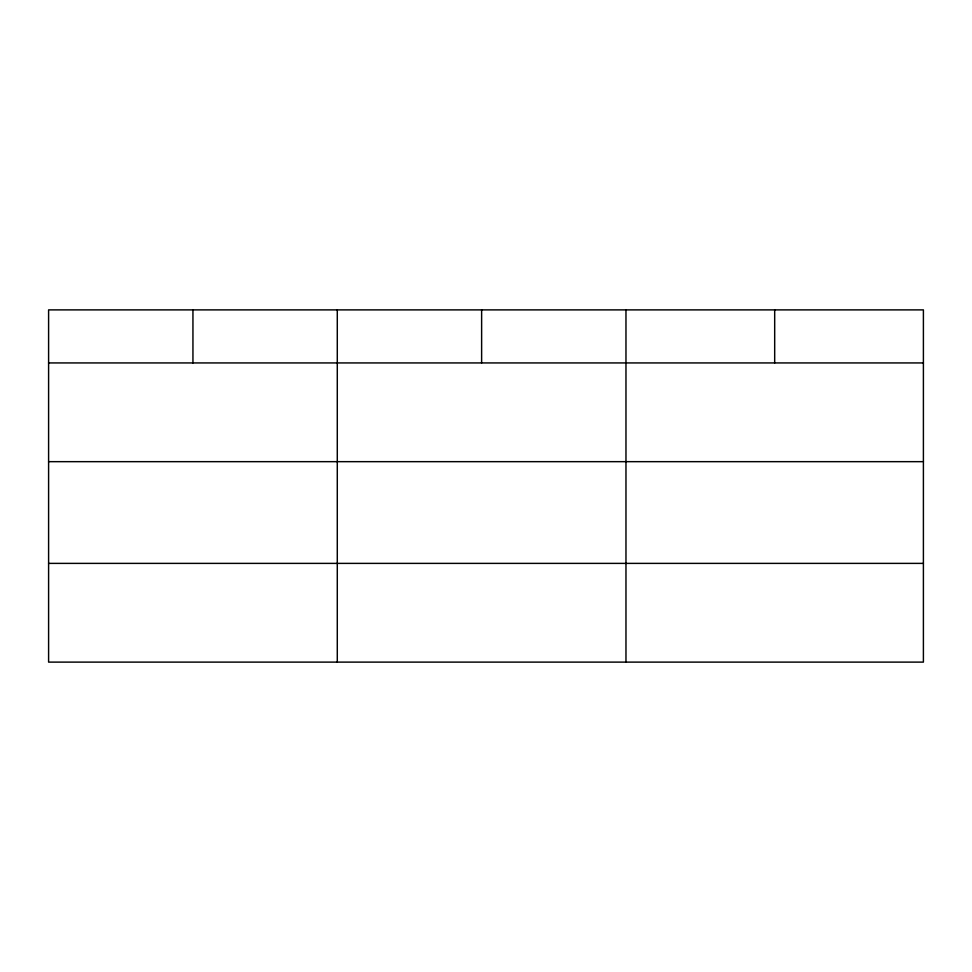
<?xml version="1.0" encoding="UTF-8"?>
<svg xmlns="http://www.w3.org/2000/svg" width="972" height="972" viewBox="0 0 972 972"><rect width="100%" height="100%" fill="white"/><g stroke="black" fill="none" stroke-linecap="round" stroke-linejoin="round"><path stroke-width="1.46" d="M923.4 461.664L923.4 309.886L48.6 309.886L48.6 662.114L923.4 662.114L923.4 461.664L48.6 461.664M48.6 362.933L923.4 362.933M48.6 563.383L923.4 563.383M774.684 309.886L774.684 362.933M625.968 309.886L625.968 662.114M481.626 309.886L481.626 362.933M337.284 309.886L337.284 662.114M192.942 309.886L192.942 362.933"/></g></svg>
